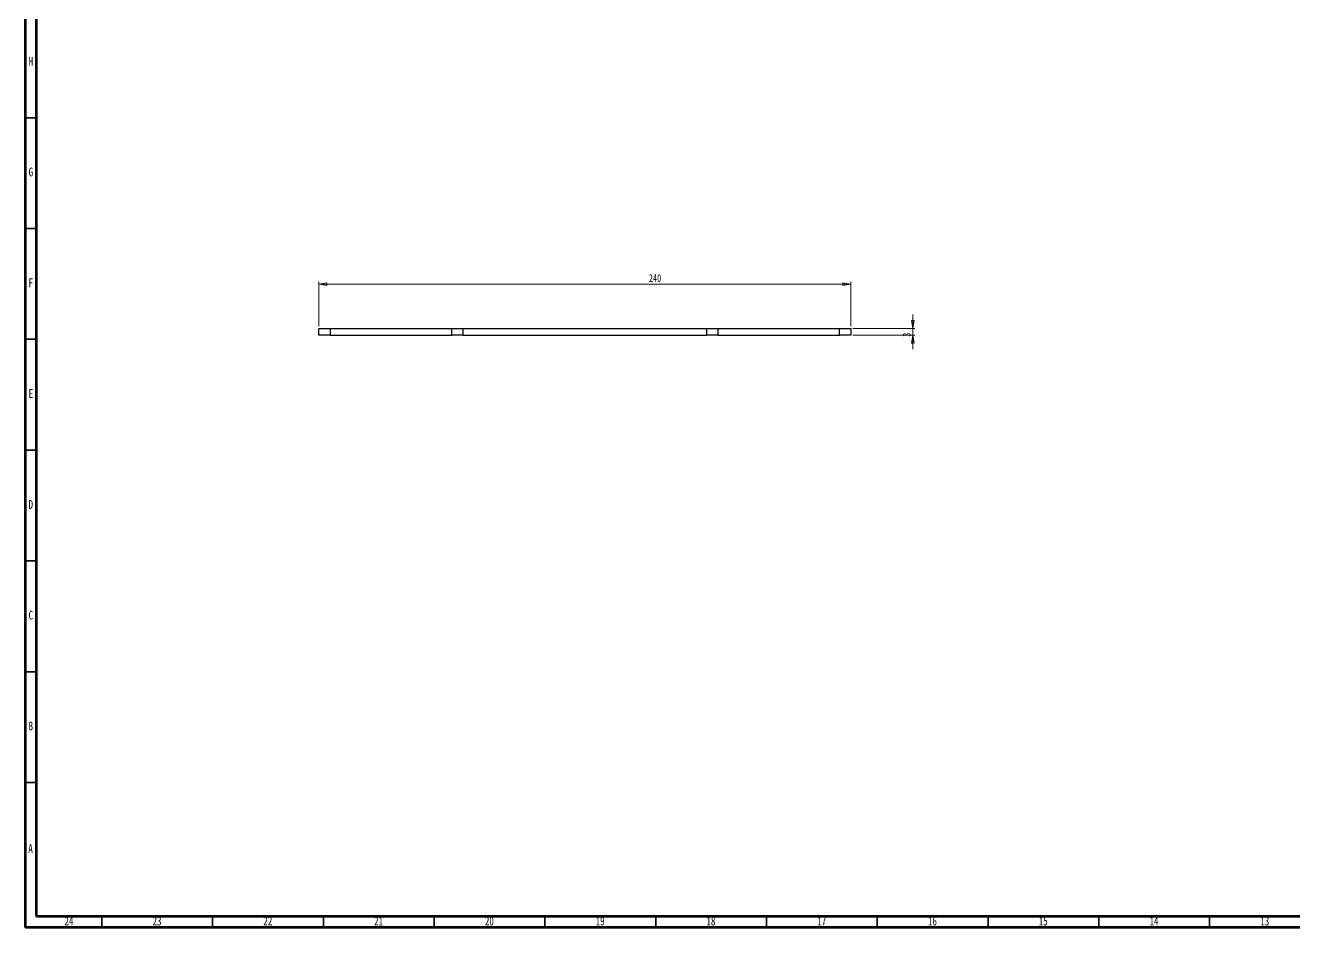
# Model space of a CAD drawing. Header units: millimetres. Extents: x 15 to 1184, y 5 to 836.
# Drawn here: x 15 to 587, y 5 to 412 of the extents above; entities that cross this region are included whole.
import ezdxf

# ---------------------------------------------------------------- set-up
doc = ezdxf.new("R2010")
doc.units = ezdxf.units.MM
doc.styles.add('SLDTEXTSTYLE0', font='TXT', dxfattribs={"width": 0.75})
doc.dimstyles.new('SLDDIMSTYLE0', dxfattribs={"dimtxt": 3.5, "dimasz": 3.556, "dimexe": 0, "dimexo": 0.0625, "dimgap": 0.875, "dimtad": 1, "dimrnd": 1e-09, "dimzin": 12, "dimdsep": 46, "dimtxsty": 'SLDTEXTSTYLE0', "dimblk1": 'CLOSED', "dimblk2": 'CLOSED', "dimsah": 1, "dimcen": 0.09, "dimadec": 0, "dimazin": 3, "dimtfac": 1, "dimtofl": 0, "dimtmove": 0, "dimatfit": 3, "dimldrblk": 'CLOSED', "dimfxl": 1, "dimfrac": 2, "dimtolj": 1, "dimtzin": 12, "dimarcsym": 0})
doc.dimstyles.new('SLDDIMSTYLE1', dxfattribs={"dimtxt": 3.5, "dimasz": 3.556, "dimexe": 0, "dimexo": 0.0625, "dimgap": 0.875, "dimtad": 1, "dimrnd": 1e-09, "dimzin": 12, "dimdsep": 46, "dimtxsty": 'SLDTEXTSTYLE0', "dimblk1": 'CLOSED', "dimblk2": 'CLOSED', "dimsah": 1, "dimcen": 0.09, "dimadec": 0, "dimazin": 3, "dimtfac": 1, "dimtmove": 0, "dimatfit": 0, "dimldrblk": 'CLOSED', "dimfxl": 1, "dimfrac": 2, "dimtolj": 1, "dimtzin": 12, "dimarcsym": 0})

# ---------------------------------------------------------------- blocks, each defined once
blk = doc.blocks.new('_Closed')
at = {"color": 0, "linetype": 'ByBlock', "lineweight": -2}
for p, q in [((-1, 0.166667), (0, 0)), ((-1, 0.166667), (-1, -0.166667)), ((0, 0), (-1, -0.166667)), ((0, 0), (-1, 0))]:
    blk.add_line(p, q, dxfattribs=at)
blk = doc.blocks.new('_D')
at = {"color": 7, "linetype": 'Continuous', "lineweight": 18}
for p, q in [((147.53, 276.39), (147.53, 296.38)), ((147.53, 295.38), (387.52, 295.38)), ((387.52, 276.39), (387.52, 296.38))]:
    blk.add_line(p, q, dxfattribs=at)
at = {"color": 7, "linetype": 'Continuous', "lineweight": 18, "xscale": 3.556, "yscale": 3.556, "rotation": 180}
blk.add_blockref('_Closed', (147.53, 295.38, -52.5), dxfattribs=at)
at = {"color": 7, "linetype": 'Continuous', "lineweight": 18, "xscale": 3.556, "yscale": 3.556}
blk.add_blockref('_Closed', (387.52, 295.38, -52.5), dxfattribs=at)
at = {"color": 7, "linetype": 'Continuous', "lineweight": 18, "insert": (296.39, 299.89), "char_height": 3.5, "attachment_point": 1, "style": 'SLDTEXTSTYLE0'}
blk.add_mtext('240', dxfattribs=at)
blk = doc.blocks.new('_D_1')
at = {"color": 7, "linetype": 'Continuous', "lineweight": 18}
for p, q in [((415.52, 275.39), (415.52, 281.74)), ((388.52, 275.39), (416.52, 275.39)), ((415.52, 275.39), (415.52, 272.39)), ((388.52, 272.39), (416.52, 272.39)), ((415.52, 272.39), (415.52, 266.04))]:
    blk.add_line(p, q, dxfattribs=at)
at = {"color": 7, "linetype": 'Continuous', "lineweight": 18, "xscale": 3.556, "yscale": 3.556}
for p, rotation in [((415.52, 275.39, -52.5), 270), ((415.52, 272.39, -52.5), 90)]:
    blk.add_blockref('_Closed', p, dxfattribs=dict(at, rotation=rotation))
at = {"color": 7, "linetype": 'Continuous', "lineweight": 18, "insert": (411.01, 271.64), "char_height": 3.5, "attachment_point": 1, "rotation": 90, "style": 'SLDTEXTSTYLE0'}
blk.add_mtext('3', dxfattribs=at)

msp = doc.modelspace()

# ---------------------------------------------------------------- linework, layer by layer
at = {"color": 7, "linetype": 'Continuous', "lineweight": 70}
for p, q in [((15, 5), (15, 836)), ((20, 10), (20, 831)), ((1179, 10), (20, 10)), ((1184, 5), (15, 5))]:
    msp.add_line(p, q, dxfattribs=at)
at = {"color": 7, "linetype": 'Continuous', "lineweight": 35}
for p, q in [((20, 370.5), (15, 370.5)), ((20, 320.5), (15, 320.5)), ((20, 270.5), (15, 270.5)), ((20, 220.5), (15, 220.5)), ((20, 170.5), (15, 170.5)), ((20, 120.5), (15, 120.5)), ((20, 70.5), (15, 70.5)), ((49.5, 10), (49.5, 5)), ((99.5, 10), (99.5, 5)), ((149.5, 10), (149.5, 5)), ((199.5, 10), (199.5, 5)), ((249.5, 10), (249.5, 5)), ((299.5, 10), (299.5, 5)), ((349.5, 10), (349.5, 5)), ((399.5, 10), (399.5, 5)), ((449.5, 10), (449.5, 5)), ((499.5, 10), (499.5, 5)), ((549.5, 10), (549.5, 5))]:
    msp.add_line(p, q, dxfattribs=at)
at = {"color": 7, "linetype": 'Continuous', "lineweight": 25}
for p, q in [((147.525, 272.39), (147.525, 275.39)), ((147.525, 275.39), (152.525, 275.39)), ((152.525, 275.39), (152.525, 272.39)), ((152.525, 275.39), (207.525, 275.39)), ((207.525, 272.39), (207.525, 275.39)), ((207.525, 275.39), (212.525, 275.39)), ((212.525, 275.39), (212.525, 272.39)), ((212.525, 275.39), (322.525, 275.39)), ((322.525, 272.39), (322.525, 275.39)), ((322.525, 275.39), (327.525, 275.39)), ((327.525, 275.39), (327.525, 272.39)), ((327.525, 275.39), (382.525, 275.39)), ((382.525, 272.39), (382.525, 275.39)), ((382.525, 275.39), (387.525, 275.39)), ((387.525, 275.39), (387.525, 272.39)), ((152.525, 272.39), (147.525, 272.39)), ((152.525, 272.39), (207.525, 272.39)), ((212.525, 272.39), (207.525, 272.39)), ((212.525, 272.39), (322.525, 272.39)), ((327.525, 272.39), (322.525, 272.39)), ((327.525, 272.39), (382.525, 272.39)), ((387.525, 272.39), (382.525, 272.39))]:
    msp.add_line(p, q, dxfattribs=at)

# ---------------------------------------------------------------- texts
at = {"color": 7, "linetype": 'Continuous', "lineweight": 0, "attachment_point": 2, "style": 'SLDTEXTSTYLE0'}
for s, insert, char_height in [('H', (17.49, 397.968), 3.969), ('G', (17.487, 348.024), 3.969), ('F', (17.458, 297.968), 3.969), ('E', (17.508, 248.024), 3.969), ('D', (17.453, 197.968), 3.969), ('C', (17.459, 148.024), 3.969), ('B', (17.471, 97.968), 3.969), ('A', (17.34, 42.718), 3.969), ('24', (34.67, 9.968), 3.9688), ('23', (74.42, 9.968), 3.9688), ('22', (124.42, 9.968), 3.9688), ('21', (174.42, 9.968), 3.9688), ('20', (224.42, 9.968), 3.9688), ('19', (274.42, 9.968), 3.9688), ('18', (324.42, 9.968), 3.9688), ('17', (374.42, 9.968), 3.9688), ('16', (424.42, 9.968), 3.9688), ('15', (474.42, 9.968), 3.9688), ('14', (524.42, 9.968), 3.9688), ('13', (574.42, 9.968), 3.9688)]:
    msp.add_mtext(s, dxfattribs=dict(at, insert=insert, char_height=char_height))

# ---------------------------------------------------------------- dimensions: what is measured, and where the dimension line sits
at = {"color": 7, "linetype": 'Continuous', "lineweight": 18}
dim = msp.add_linear_dim(base=(387.525, 295.38), p1=(147.525, 275.39), p2=(387.525, 275.39), dimstyle='SLDDIMSTYLE0', dxfattribs=at)
dim.commit()
dim.dimension.update_dxf_attribs({"geometry": '_D', "text_midpoint": (300.264, 295.38), "dimtype": 160})
dim = msp.add_linear_dim(base=(415.525, 272.39), p1=(387.525, 275.39), p2=(387.525, 272.39), angle=90, dimstyle='SLDDIMSTYLE1', dxfattribs=at)
dim.commit()
dim.dimension.update_dxf_attribs({"geometry": '_D_1', "text_midpoint": (415.525, 272.936), "dimtype": 160})

doc.saveas('drawing.dxf')
